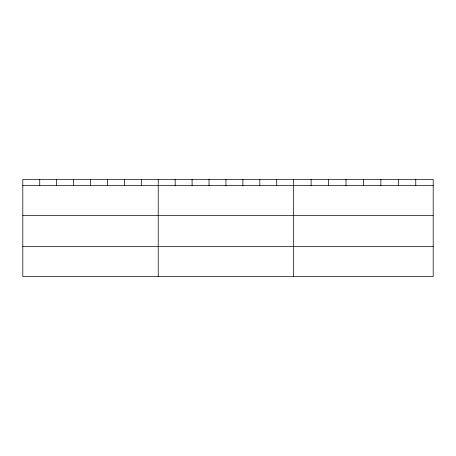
<?xml version="1.0" encoding="UTF-8"?>
<svg xmlns="http://www.w3.org/2000/svg" width="456" height="456" viewBox="0 0 456 456"><rect width="100%" height="100%" fill="white"/><g stroke="black" fill="none" stroke-linecap="round" stroke-linejoin="round"><path stroke-width="0.68" d="M433.2 215.648L433.2 179.385L22.8 179.385L22.8 276.615L433.2 276.615L433.2 215.648L22.8 215.648M22.8 185.62L433.2 185.62M22.8 246.588L433.2 246.588M415.758 179.385L415.758 185.62M398.316 179.385L398.316 185.62M380.874 179.385L380.874 185.62M363.432 179.385L363.432 185.62M345.99 179.385L345.99 185.62M328.548 179.385L328.548 185.62M311.106 179.385L311.106 185.62M293.664 179.385L293.664 276.615M276.735 179.385L276.735 185.62M259.806 179.385L259.806 185.62M242.877 179.385L242.877 185.62M225.948 179.385L225.948 185.62M209.019 179.385L209.019 185.62M192.09 179.385L192.09 185.62M175.161 179.385L175.161 185.62M158.232 179.385L158.232 276.615M141.303 179.385L141.303 185.62M124.374 179.385L124.374 185.62M107.445 179.385L107.445 185.62M90.516 179.385L90.516 185.62M73.587 179.385L73.587 185.62M56.658 179.385L56.658 185.62M39.729 179.385L39.729 185.62"/></g></svg>
